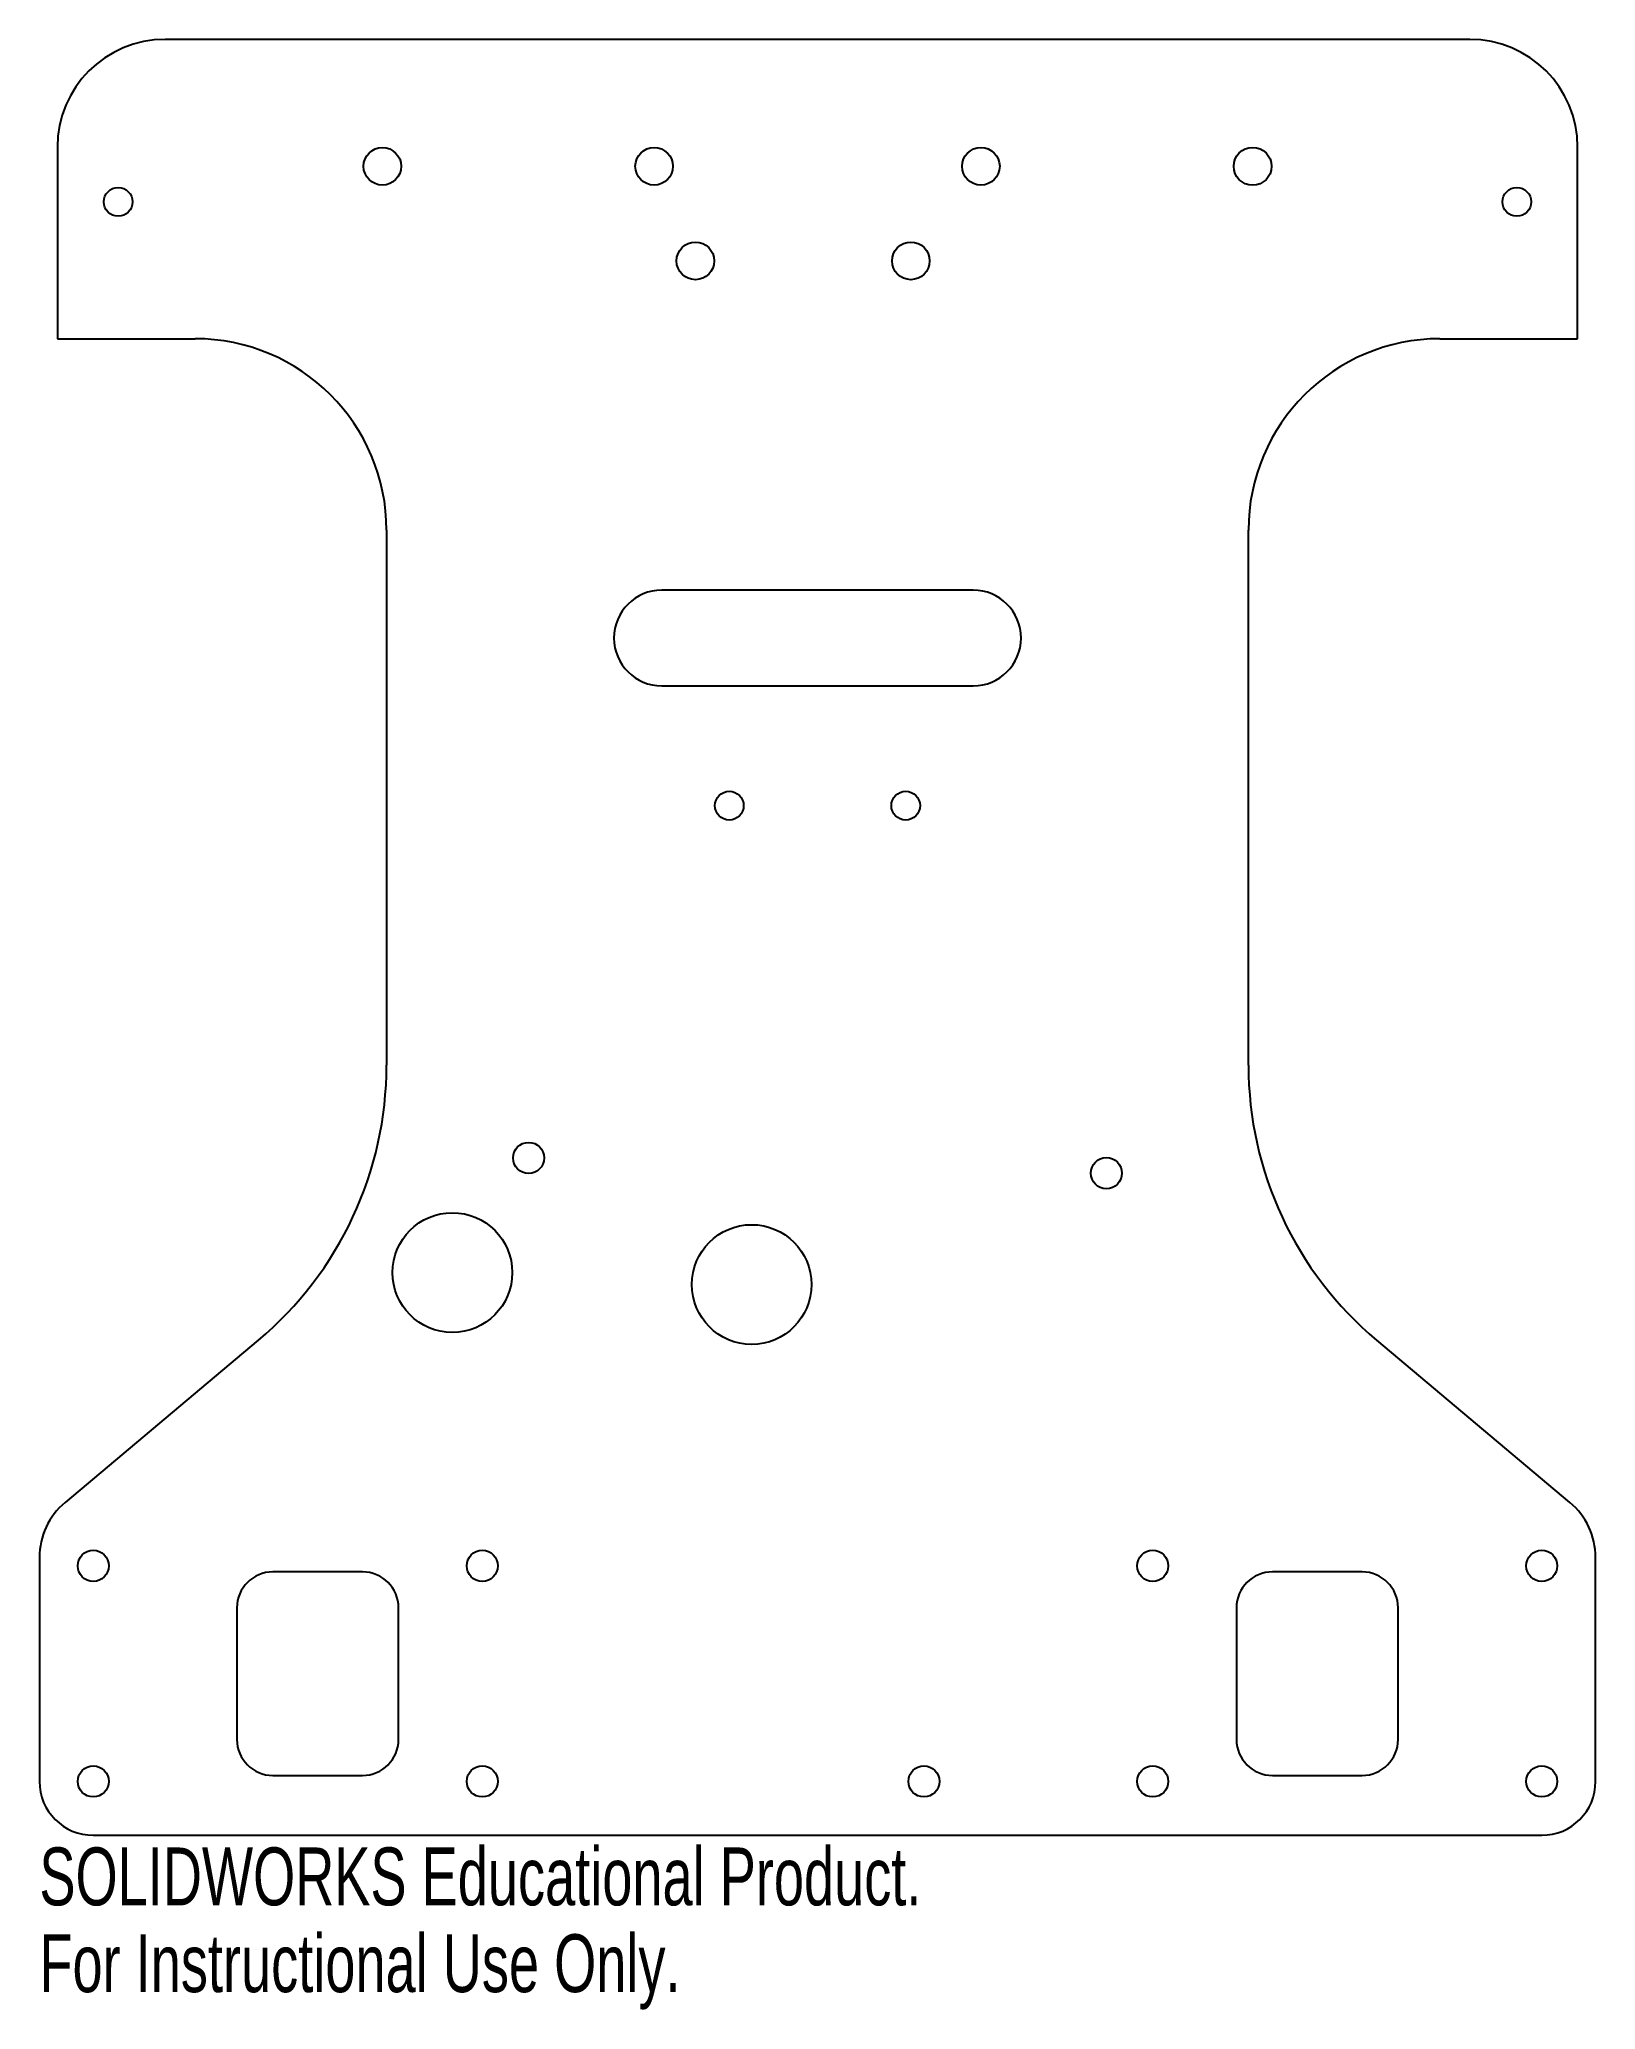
# Model space of a CAD drawing. Header units: millimetres. Extents: x -65 to 65, y -165 to 0.
import ezdxf

# ---------------------------------------------------------------- set-up
doc = ezdxf.new("R2010")
doc.units = ezdxf.units.MM
doc.styles.add('SLDTEXTSTYLE0', font='TXT', dxfattribs={"width": 0.7})

msp = doc.modelspace()

# ---------------------------------------------------------------- linework, layer by layer
at = {"color": 7, "linetype": 'Continuous', "lineweight": 25}
for p, q in [((54.5, 0), (-54.5, 0)), ((-63.5, -9), (-63.5, -25)), ((63.5, -25), (63.5, -9)), ((-63.5, -25), (-52, -25)), ((52, -25), (63.5, -25)), ((-36, -41), (-36, -85.68)), ((36, -85.68), (36, -41)), ((13, -46), (-13, -46)), ((-13, -54), (13, -54)), ((-46.72, -108.66), (-62.86, -122.2)), ((62.86, -122.2), (46.72, -108.66)), ((-65, -126.8), (-65, -145.5)), ((-38, -128), (-45.5, -128)), ((45.5, -128), (38, -128)), ((65, -145.5), (65, -126.8)), ((-48.5, -131), (-48.5, -142)), ((-35, -142), (-35, -131)), ((35, -131), (35, -142)), ((48.5, -142), (48.5, -131)), ((-45.5, -145), (-38, -145)), ((38, -145), (45.5, -145)), ((-60.5, -150), (60.5, -150))]:
    msp.add_line(p, q, dxfattribs=at)
for centre, radius in [((-36.35, -10.6), 1.57), ((-13.65, -10.6), 1.57), ((13.65, -10.6), 1.57), ((36.35, -10.6), 1.58), ((-58.42, -13.57), 1.2), ((58.42, -13.57), 1.2), ((-10.2, -18.5), 1.57), ((7.8, -18.5), 1.57), ((-7.37, -64), 1.2), ((7.37, -64), 1.2), ((-24.13, -93.43), 1.3), ((24.13, -94.7), 1.3), ((-30.5, -103), 5), ((-5.5, -104), 5), ((-60.5, -127.5), 1.3), ((-28, -127.5), 1.3), ((28, -127.5), 1.3), ((60.5, -127.5), 1.3), ((-60.5, -145.5), 1.3), ((-28, -145.5), 1.3), ((8.89, -145.5), 1.3), ((28, -145.5), 1.3), ((60.5, -145.5), 1.3)]:
    msp.add_circle(centre, radius, dxfattribs=at)
for centre, radius, start, end in [((-54.5, -9), 9, 90, 180), ((54.5, -9), 9, 0, 90), ((-52, -41), 16, 0, 90), ((52, -41), 16, 90, 180), ((-13, -50), 4, 90, 270), ((13, -50), 4, 270, 90), ((-66, -85.68), 30, 310, 0), ((66, -85.68), 30, 180, 230), ((-59, -126.8), 6, 130, 180), ((59, -126.8), 6, 0, 50), ((-45.5, -131), 3, 90, 180), ((-38, -131), 3, 0, 90), ((38, -131), 3, 90, 180), ((45.5, -131), 3, 0, 90), ((-45.5, -142), 3, 180, 270), ((-38, -142), 3, 270, 0), ((38, -142), 3, 180, 270), ((45.5, -142), 3, 270, 0), ((-60.5, -145.5), 4.5, 180, 270), ((60.5, -145.5), 4.5, 270, 0)]:
    msp.add_arc(centre, radius, start, end, dxfattribs=at)

# ---------------------------------------------------------------- texts
at = {"color": 7, "linetype": 'Continuous', "char_height": 4.8336, "attachment_point": 1, "style": 'SLDTEXTSTYLE0'}
for s, insert in [('SOLIDWORKS Educational Product.', (-65, -151.02)), ('For Instructional Use Only.', (-65, -158.27))]:
    msp.add_mtext(s, dxfattribs=dict(at, insert=insert))

doc.saveas('drawing.dxf')
